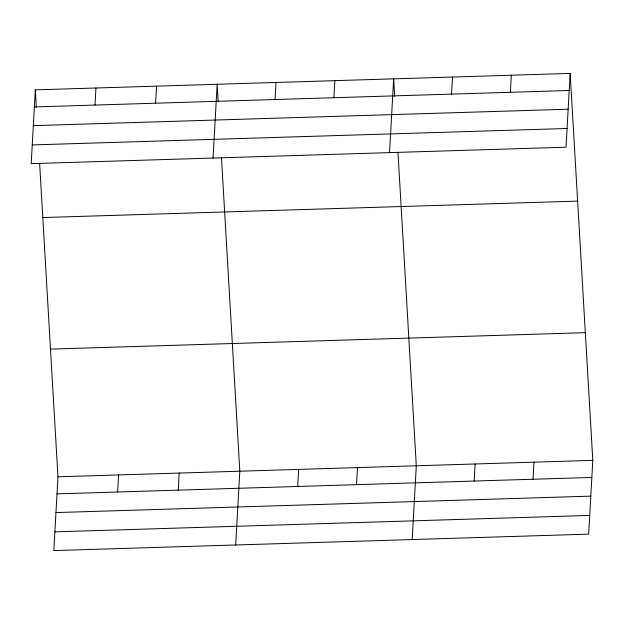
<?xml version="1.0" encoding="UTF-8"?>
<svg xmlns="http://www.w3.org/2000/svg" width="624" height="624" viewBox="0 0 624 624"><rect width="100%" height="100%" fill="white"/><g stroke="black" fill="none" stroke-linecap="round" stroke-linejoin="round"><path stroke-width="0.94" d="M35.326 89.864L31.2 163.636L566.038 147.202L570.157 73.421L35.326 89.864L36.34 107.273M39.624 163.379L57.962 476.798L53.843 550.579L588.674 534.136L592.8 460.364L570.157 73.421M94.988 105.066L95.94 88M117.624 492.001L118.576 474.934M155.602 103.202L156.554 86.135M178.238 490.144L179.197 473.078M213.041 158.044L217.168 84.271L218.189 101.681M235.685 544.986L239.811 471.214L221.473 157.794M275.044 99.528L276.003 82.462M297.687 486.47L298.639 469.404M333.879 97.726L334.831 80.66M356.515 484.661L357.474 467.594M389.54 152.623L393.666 78.85L394.68 96.26M412.183 539.565L416.302 465.785L397.964 152.365M451.542 94.107L452.494 77.041M474.185 481.049L475.137 463.983M510.377 92.297L511.329 75.231M533.013 479.24L533.965 462.173M34.367 106.93L569.205 90.488M33.322 125.642L568.16 109.208M32.245 144.924L567.083 128.489M42.799 217.55L577.629 201.115M50.497 349.112L585.328 332.678M57.962 476.798L592.8 460.364M57.01 493.865L591.848 477.43M55.965 512.577L590.803 496.142M54.889 531.859L589.719 515.424"/></g></svg>
